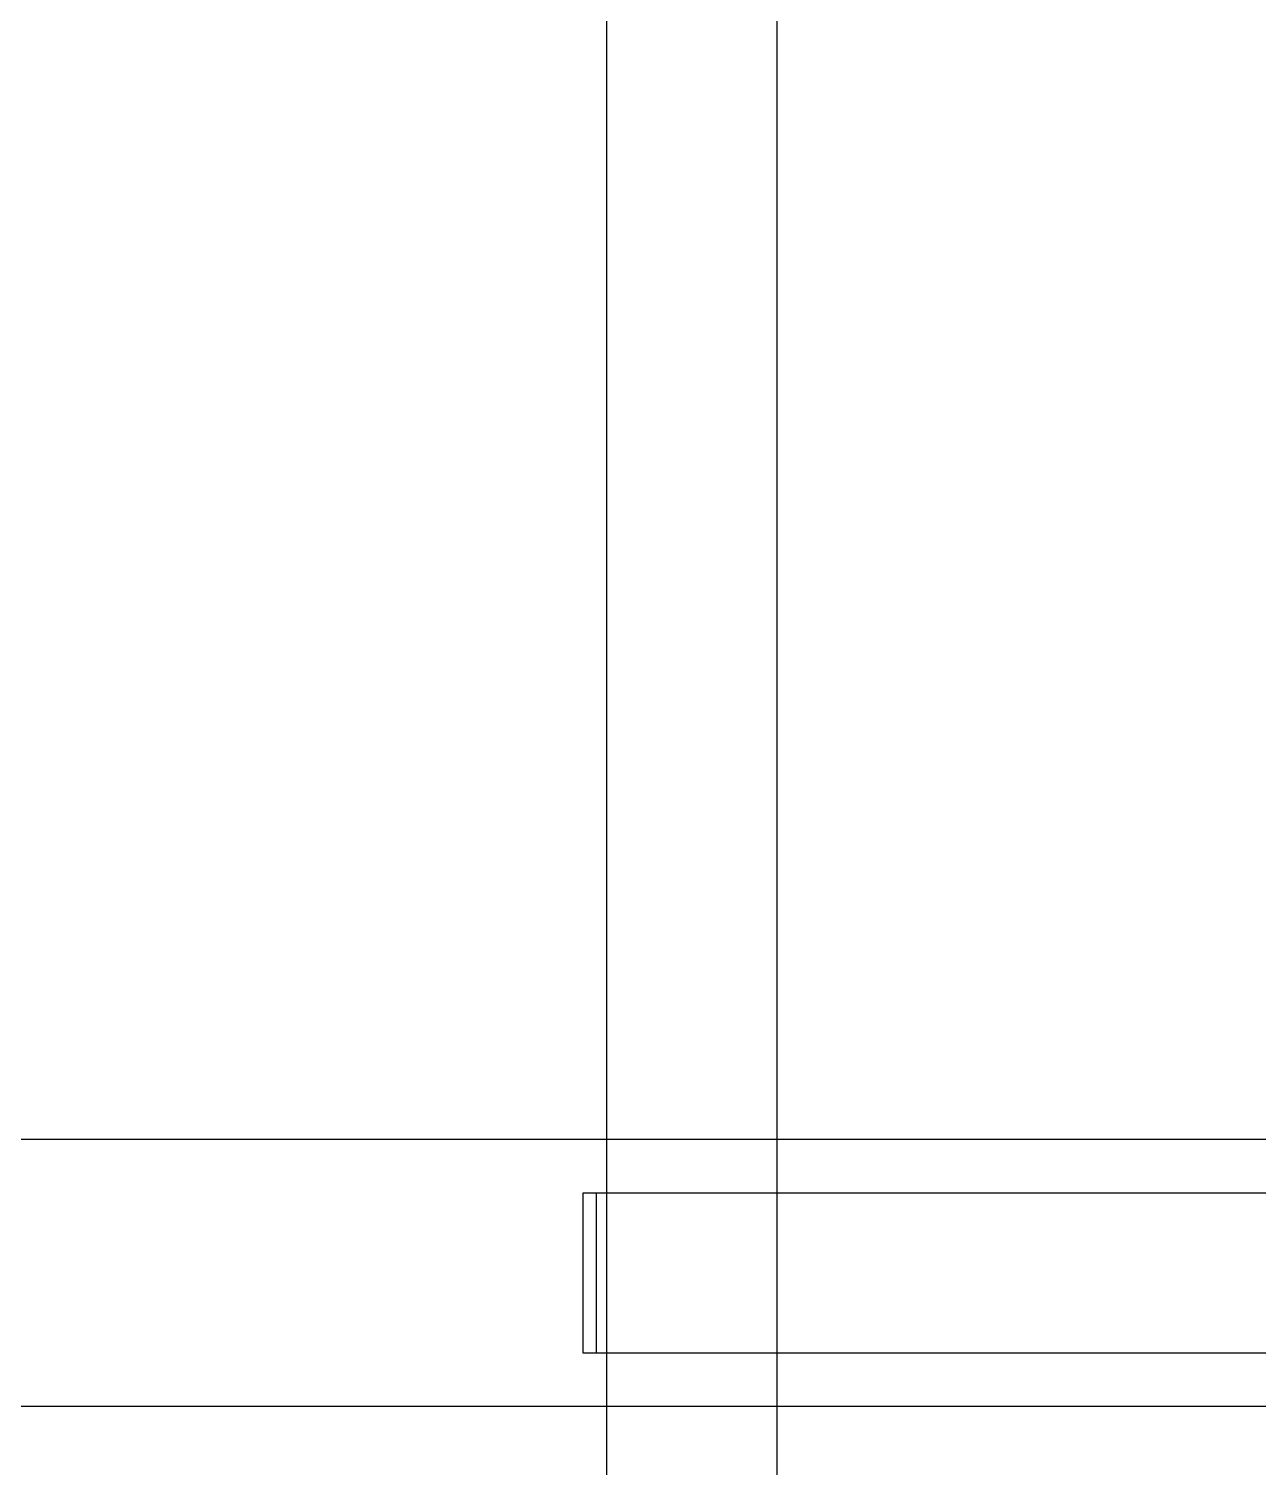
# Model space of a CAD drawing. Header units: metres. Extents: x 0.4 to 35.2, y -0.3 to 6.2.
# Drawn here: x 3.652 to 3.836, y 3.5709 to 3.7862 of the extents above; entities that cross this region are included whole.
import ezdxf

# ---------------------------------------------------------------- set-up
doc = ezdxf.new("R2010")
doc.units = ezdxf.units.M
doc.layers.add('P_PROPUESTO', color=5, linetype='Continuous')

msp = doc.modelspace()

# ---------------------------------------------------------------- linework, layer by layer
at = {"layer": 'P_PROPUESTO'}
for p, q in [((3.7385, 2.8), (3.7385, 4.35)), ((3.764, 2.8), (3.764, 4.35)), ((3.279, 3.62), (4.025, 3.62)), ((3.73499, 3.588), (3.73499, 3.612)), ((3.73499, 3.612), (3.73501, 3.612)), ((3.73501, 3.612), (3.73505, 3.612)), ((3.73505, 3.612), (3.73512, 3.612)), ((3.73512, 3.612), (3.73517, 3.612)), ((3.73517, 3.612), (3.73518, 3.612)), ((3.73518, 3.612), (3.73544, 3.612)), ((3.73544, 3.612), (3.7355, 3.612)), ((3.7355, 3.612), (3.73613, 3.612)), ((3.73613, 3.612), (3.73639, 3.612)), ((3.73639, 3.612), (3.73661, 3.612)), ((3.73661, 3.612), (3.73672, 3.612)), ((3.73672, 3.612), (3.73694, 3.612)), ((3.73694, 3.612), (3.73699, 3.612)), ((3.73699, 3.612), (3.737, 3.612)), ((3.73699, 3.588), (3.73699, 3.612)), ((3.73699, 3.612), (3.737, 3.612)), ((3.737, 3.612), (3.737, 3.612)), ((3.737, 3.612), (3.73701, 3.612)), ((3.737, 3.612), (3.737, 3.612)), ((3.737, 3.612), (3.73705, 3.612)), ((3.73701, 3.612), (3.73701, 3.612)), ((3.73701, 3.612), (3.73705, 3.612)), ((3.73705, 3.612), (3.73709, 3.612)), ((3.73705, 3.612), (3.73712, 3.612)), ((3.73709, 3.612), (3.73712, 3.612)), ((3.73712, 3.612), (3.73717, 3.612)), ((3.73712, 3.612), (3.73717, 3.612)), ((3.73717, 3.612), (3.73731, 3.612)), ((3.73717, 3.612), (3.73743, 3.612)), ((3.73731, 3.612), (3.73732, 3.612)), ((3.73732, 3.612), (3.73743, 3.612)), ((3.73743, 3.612), (3.73749, 3.612)), ((3.73743, 3.612), (3.73749, 3.612)), ((3.73749, 3.612), (3.73772, 3.612)), ((3.73749, 3.612), (3.73811, 3.612)), ((3.73772, 3.612), (3.73811, 3.612)), ((3.73811, 3.612), (3.73814, 3.612)), ((3.73811, 3.612), (3.73837, 3.612)), ((3.73814, 3.612), (3.73837, 3.612)), ((3.73837, 3.612), (3.73858, 3.612)), ((3.73837, 3.612), (3.7385, 3.612)), ((3.7385, 3.612), (3.73853, 3.612)), ((3.73853, 3.612), (3.73858, 3.612)), ((3.73858, 3.612), (3.73869, 3.612)), ((3.73858, 3.612), (3.73865, 3.612)), ((3.73865, 3.612), (3.73869, 3.612)), ((3.73869, 3.612), (3.7389, 3.612)), ((3.73869, 3.612), (3.73883, 3.612)), ((3.73883, 3.612), (3.73883, 3.612)), ((3.73883, 3.612), (3.7389, 3.612)), ((3.7389, 3.612), (3.73897, 3.612)), ((3.7389, 3.612), (3.73897, 3.612)), ((3.73897, 3.612), (3.73905, 3.612)), ((3.73897, 3.612), (3.73899, 3.612)), ((3.73899, 3.612), (3.73905, 3.612)), ((3.73905, 3.612), (3.73905, 3.612)), ((3.73905, 3.612), (3.73927, 3.612)), ((3.73905, 3.612), (3.73905, 3.612)), ((3.73905, 3.612), (3.73908, 3.612)), ((3.73908, 3.612), (3.73908, 3.612)), ((3.73908, 3.612), (3.73927, 3.612)), ((3.73927, 3.612), (3.73952, 3.612)), ((3.73927, 3.612), (3.73941, 3.612)), ((3.73941, 3.612), (3.73947, 3.612)), ((3.73947, 3.612), (3.73967, 3.612)), ((3.73952, 3.612), (3.73967, 3.612)), ((3.73967, 3.612), (3.74008, 3.612)), ((3.73967, 3.612), (3.73996, 3.612)), ((3.73996, 3.612), (3.74008, 3.612)), ((3.74008, 3.612), (3.74113, 3.612)), ((3.74008, 3.612), (3.74012, 3.612)), ((3.74012, 3.612), (3.74024, 3.612)), ((3.74024, 3.612), (3.7403, 3.612)), ((3.7403, 3.612), (3.74041, 3.612)), ((3.74041, 3.612), (3.74041, 3.612)), ((3.74041, 3.612), (3.74045, 3.612)), ((3.74045, 3.612), (3.74045, 3.612)), ((3.74045, 3.612), (3.74055, 3.612)), ((3.74055, 3.612), (3.74087, 3.612)), ((3.74087, 3.612), (3.74087, 3.612)), ((3.74087, 3.612), (3.7414, 3.612)), ((3.74113, 3.612), (3.74143, 3.612)), ((3.7414, 3.612), (3.74143, 3.612)), ((3.74143, 3.612), (3.74244, 3.612)), ((3.74143, 3.612), (3.7419, 3.612)), ((3.7419, 3.612), (3.7419, 3.612)), ((3.7419, 3.612), (3.74301, 3.612)), ((3.74244, 3.612), (3.74285, 3.612)), ((3.74285, 3.612), (3.74299, 3.612)), ((3.74299, 3.612), (3.74299, 3.612)), ((3.74299, 3.612), (3.74301, 3.612)), ((3.74301, 3.612), (3.74312, 3.612)), ((3.74301, 3.612), (3.74333, 3.612)), ((3.74312, 3.612), (3.74354, 3.612)), ((3.74333, 3.612), (3.74334, 3.612)), ((3.74334, 3.612), (3.7443, 3.612)), ((3.74354, 3.612), (3.7443, 3.612)), ((3.7443, 3.612), (3.7447, 3.612)), ((3.7443, 3.612), (3.7447, 3.612)), ((3.7447, 3.612), (3.7447, 3.612)), ((3.7447, 3.612), (3.74483, 3.612)), ((3.7447, 3.612), (3.7447, 3.612)), ((3.7447, 3.612), (3.74478, 3.612)), ((3.74478, 3.612), (3.74483, 3.612)), ((3.74483, 3.612), (3.74484, 3.612)), ((3.74483, 3.612), (3.74484, 3.612)), ((3.74484, 3.612), (3.74497, 3.612)), ((3.74484, 3.612), (3.74497, 3.612)), ((3.74497, 3.612), (3.74507, 3.612)), ((3.74497, 3.612), (3.74537, 3.612)), ((3.74507, 3.612), (3.74537, 3.612)), ((3.74537, 3.612), (3.74688, 3.612)), ((3.74537, 3.612), (3.74582, 3.612)), ((3.74582, 3.612), (3.74612, 3.612)), ((3.74612, 3.612), (3.74613, 3.612)), ((3.74613, 3.612), (3.74622, 3.612)), ((3.74622, 3.612), (3.74623, 3.612)), ((3.74623, 3.612), (3.74639, 3.612)), ((3.74639, 3.612), (3.74639, 3.612)), ((3.74639, 3.612), (3.74687, 3.612)), ((3.74687, 3.612), (3.74688, 3.612)), ((3.74688, 3.612), (3.74739, 3.612)), ((3.74688, 3.612), (3.74857, 3.612)), ((3.74739, 3.612), (3.74916, 3.612)), ((3.74857, 3.612), (3.74858, 3.612)), ((3.74858, 3.612), (3.74916, 3.612)), ((3.74916, 3.612), (3.74993, 3.612)), ((3.74916, 3.612), (3.75091, 3.612)), ((3.74993, 3.612), (3.75165, 3.612)), ((3.75091, 3.612), (3.75092, 3.612)), ((3.75092, 3.612), (3.75165, 3.612)), ((3.75165, 3.612), (3.75251, 3.612)), ((3.75165, 3.612), (3.75325, 3.612)), ((3.75251, 3.612), (3.75269, 3.612)), ((3.75269, 3.612), (3.75269, 3.612)), ((3.75269, 3.612), (3.75269, 3.612)), ((3.75269, 3.612), (3.75287, 3.612)), ((3.75287, 3.612), (3.75287, 3.612)), ((3.75287, 3.612), (3.75418, 3.612)), ((3.75325, 3.612), (3.75325, 3.612)), ((3.75325, 3.612), (3.75418, 3.612)), ((3.75418, 3.612), (3.75435, 3.612)), ((3.75418, 3.612), (3.75435, 3.612)), ((3.75435, 3.612), (3.75435, 3.612)), ((3.75435, 3.612), (3.75436, 3.612)), ((3.75435, 3.612), (3.75435, 3.612)), ((3.75435, 3.612), (3.75436, 3.612)), ((3.75436, 3.612), (3.75453, 3.612)), ((3.75436, 3.612), (3.75453, 3.612)), ((3.75453, 3.612), (3.75453, 3.612)), ((3.75453, 3.612), (3.75555, 3.612)), ((3.75453, 3.612), (3.75453, 3.612)), ((3.75453, 3.612), (3.75546, 3.612)), ((3.75546, 3.612), (3.7556, 3.612)), ((3.75555, 3.612), (3.75566, 3.612)), ((3.7556, 3.612), (3.7556, 3.612)), ((3.7556, 3.612), (3.7556, 3.612)), ((3.7556, 3.612), (3.7558, 3.612)), ((3.75566, 3.612), (3.75584, 3.612)), ((3.7558, 3.612), (3.75716, 3.612)), ((3.75584, 3.612), (3.75716, 3.612)), ((3.75716, 3.612), (3.75726, 3.612)), ((3.75716, 3.612), (3.75726, 3.612)), ((3.75726, 3.612), (3.75744, 3.612)), ((3.75726, 3.612), (3.75744, 3.612)), ((3.75744, 3.612), (3.75883, 3.612)), ((3.75744, 3.612), (3.75865, 3.612)), ((3.75865, 3.612), (3.75876, 3.612)), ((3.75876, 3.612), (3.75877, 3.612)), ((3.75877, 3.612), (3.75895, 3.612)), ((3.75883, 3.612), (3.76037, 3.612)), ((3.75895, 3.612), (3.76037, 3.612)), ((3.76037, 3.612), (3.76219, 3.612)), ((3.76037, 3.612), (3.76191, 3.612)), ((3.76191, 3.612), (3.76191, 3.612)), ((3.76191, 3.612), (3.76367, 3.612)), ((3.76219, 3.612), (3.76367, 3.612)), ((3.76367, 3.612), (3.76394, 3.612)), ((3.76367, 3.612), (3.76506, 3.612)), ((3.76394, 3.612), (3.76539, 3.612)), ((3.76506, 3.612), (3.76506, 3.612)), ((3.76506, 3.612), (3.76539, 3.612)), ((3.76539, 3.612), (3.76555, 3.612)), ((3.76539, 3.612), (3.76663, 3.612)), ((3.76555, 3.612), (3.76575, 3.612)), ((3.76575, 3.612), (3.76575, 3.612)), ((3.76575, 3.612), (3.76575, 3.612)), ((3.76575, 3.612), (3.76594, 3.612)), ((3.76594, 3.612), (3.76594, 3.612)), ((3.76594, 3.612), (3.76697, 3.612)), ((3.76663, 3.612), (3.76697, 3.612)), ((3.76697, 3.612), (3.76716, 3.612)), ((3.76697, 3.612), (3.76716, 3.612)), ((3.76716, 3.612), (3.76716, 3.612)), ((3.76716, 3.612), (3.76717, 3.612)), ((3.76716, 3.612), (3.76716, 3.612)), ((3.76716, 3.612), (3.76717, 3.612)), ((3.76717, 3.612), (3.76735, 3.612)), ((3.76717, 3.612), (3.76735, 3.612)), ((3.76735, 3.612), (3.76948, 3.612)), ((3.76735, 3.612), (3.76806, 3.612)), ((3.76806, 3.612), (3.76822, 3.612)), ((3.76822, 3.612), (3.76823, 3.612)), ((3.76823, 3.612), (3.76823, 3.612)), ((3.76823, 3.612), (3.76843, 3.612)), ((3.76843, 3.612), (3.76843, 3.612)), ((3.76843, 3.612), (3.77082, 3.612)), ((3.76948, 3.612), (3.77082, 3.612)), ((3.77082, 3.612), (3.77338, 3.612)), ((3.77082, 3.612), (3.77208, 3.612)), ((3.77208, 3.612), (3.77208, 3.612)), ((3.77208, 3.612), (3.77465, 3.612)), ((3.77338, 3.612), (3.77465, 3.612)), ((3.77465, 3.612), (3.77745, 3.612)), ((3.77465, 3.612), (3.77591, 3.612)), ((3.77591, 3.612), (3.77592, 3.612)), ((3.77592, 3.612), (3.77864, 3.612)), ((3.77745, 3.612), (3.77864, 3.612)), ((3.77864, 3.612), (3.78148, 3.612)), ((3.77864, 3.612), (3.77975, 3.612)), ((3.77975, 3.612), (3.77975, 3.612)), ((3.77975, 3.612), (3.78259, 3.612)), ((3.78148, 3.612), (3.78166, 3.612)), ((3.78166, 3.612), (3.78166, 3.612)), ((3.78166, 3.612), (3.78167, 3.612)), ((3.78167, 3.612), (3.78184, 3.612)), ((3.78184, 3.612), (3.78259, 3.612)), ((3.78259, 3.612), (3.78277, 3.612)), ((3.78259, 3.612), (3.78277, 3.612)), ((3.78277, 3.612), (3.78277, 3.612)), ((3.78277, 3.612), (3.78278, 3.612)), ((3.78277, 3.612), (3.78277, 3.612)), ((3.78277, 3.612), (3.78278, 3.612)), ((3.78278, 3.612), (3.78295, 3.612)), ((3.78278, 3.612), (3.78295, 3.612)), ((3.78295, 3.612), (3.78601, 3.612)), ((3.78295, 3.612), (3.78344, 3.612)), ((3.78344, 3.612), (3.7836, 3.612)), ((3.7836, 3.612), (3.78361, 3.612)), ((3.78361, 3.612), (3.78361, 3.612)), ((3.78361, 3.612), (3.78379, 3.612)), ((3.78379, 3.612), (3.78704, 3.612)), ((3.78601, 3.612), (3.78704, 3.612)), ((3.78704, 3.612), (3.7905, 3.612)), ((3.78704, 3.612), (3.788, 3.612)), ((3.788, 3.612), (3.788, 3.612)), ((3.788, 3.612), (3.79144, 3.612)), ((3.7905, 3.612), (3.79144, 3.612)), ((3.79144, 3.612), (3.7951, 3.612)), ((3.79144, 3.612), (3.79238, 3.612)), ((3.79238, 3.612), (3.79238, 3.612)), ((3.79238, 3.612), (3.79596, 3.612)), ((3.7951, 3.612), (3.79596, 3.612)), ((3.79596, 3.612), (3.79968, 3.612)), ((3.79596, 3.612), (3.79675, 3.612)), ((3.79675, 3.612), (3.79676, 3.612)), ((3.79676, 3.612), (3.80044, 3.612)), ((3.79968, 3.612), (3.79981, 3.612)), ((3.79981, 3.612), (3.79981, 3.612)), ((3.79981, 3.612), (3.79982, 3.612)), ((3.79982, 3.612), (3.79995, 3.612)), ((3.79995, 3.612), (3.80044, 3.612)), ((3.80044, 3.612), (3.80058, 3.612)), ((3.80044, 3.612), (3.80058, 3.612)), ((3.80058, 3.612), (3.80058, 3.612)), ((3.80058, 3.612), (3.80058, 3.612)), ((3.80058, 3.612), (3.80058, 3.612)), ((3.80058, 3.612), (3.80071, 3.612)), ((3.80058, 3.612), (3.80058, 3.612)), ((3.80058, 3.612), (3.80058, 3.612)), ((3.80058, 3.612), (3.80058, 3.612)), ((3.80058, 3.612), (3.80071, 3.612)), ((3.80071, 3.612), (3.80462, 3.612)), ((3.80071, 3.612), (3.80103, 3.612)), ((3.80103, 3.612), (3.80115, 3.612)), ((3.80115, 3.612), (3.80115, 3.612)), ((3.80115, 3.612), (3.80116, 3.612)), ((3.80116, 3.612), (3.80129, 3.612)), ((3.80129, 3.612), (3.80529, 3.612)), ((3.80462, 3.612), (3.80529, 3.612)), ((3.80529, 3.612), (3.80951, 3.612)), ((3.80529, 3.612), (3.80592, 3.612)), ((3.80592, 3.612), (3.80592, 3.612)), ((3.80592, 3.612), (3.81009, 3.612)), ((3.80951, 3.612), (3.81009, 3.612)), ((3.81009, 3.612), (3.81448, 3.612)), ((3.81009, 3.612), (3.81067, 3.612)), ((3.81067, 3.612), (3.81497, 3.612)), ((3.81448, 3.612), (3.81497, 3.612)), ((3.81497, 3.612), (3.81944, 3.612)), ((3.81497, 3.612), (3.81542, 3.612)), ((3.81542, 3.612), (3.81542, 3.612)), ((3.81542, 3.612), (3.81983, 3.612)), ((3.81944, 3.612), (3.81951, 3.612)), ((3.81951, 3.612), (3.81951, 3.612)), ((3.81951, 3.612), (3.81959, 3.612)), ((3.81959, 3.612), (3.81983, 3.612)), ((3.81983, 3.612), (3.8199, 3.612)), ((3.81983, 3.612), (3.8199, 3.612)), ((3.8199, 3.612), (3.8199, 3.612)), ((3.8199, 3.612), (3.8199, 3.612)), ((3.8199, 3.612), (3.81998, 3.612)), ((3.8199, 3.612), (3.8199, 3.612)), ((3.8199, 3.612), (3.8199, 3.612)), ((3.8199, 3.612), (3.81998, 3.612)), ((3.81998, 3.612), (3.82459, 3.612)), ((3.81998, 3.612), (3.82012, 3.612)), ((3.82012, 3.612), (3.82019, 3.612)), ((3.82019, 3.612), (3.8202, 3.612)), ((3.8202, 3.612), (3.82027, 3.612)), ((3.82027, 3.612), (3.82488, 3.612)), ((3.82459, 3.612), (3.82488, 3.612)), ((3.82488, 3.612), (3.8297, 3.612)), ((3.82488, 3.612), (3.82515, 3.612)), ((3.82515, 3.612), (3.8299, 3.612)), ((3.8297, 3.612), (3.8299, 3.612)), ((3.8299, 3.612), (3.83484, 3.612)), ((3.8299, 3.612), (3.83009, 3.612)), ((3.83009, 3.612), (3.83494, 3.612)), ((3.83484, 3.612), (3.83494, 3.612)), ((3.83494, 3.612), (3.83999, 3.612)), ((3.83494, 3.612), (3.83503, 3.612)), ((3.83503, 3.612), (3.83999, 3.612)), ((3.73501, 3.588), (3.73499, 3.588)), ((3.73505, 3.588), (3.73501, 3.588)), ((3.73512, 3.588), (3.73505, 3.588)), ((3.73517, 3.588), (3.73512, 3.588)), ((3.73518, 3.588), (3.73517, 3.588)), ((3.73544, 3.588), (3.73518, 3.588)), ((3.7355, 3.588), (3.73544, 3.588)), ((3.73613, 3.588), (3.7355, 3.588)), ((3.73639, 3.588), (3.73613, 3.588)), ((3.73661, 3.588), (3.73639, 3.588)), ((3.73672, 3.588), (3.73661, 3.588)), ((3.73694, 3.588), (3.73672, 3.588)), ((3.73699, 3.588), (3.73694, 3.588)), ((3.737, 3.588), (3.73699, 3.588)), ((3.737, 3.588), (3.73699, 3.588)), ((3.73701, 3.588), (3.737, 3.588)), ((3.737, 3.588), (3.737, 3.588)), ((3.73705, 3.588), (3.737, 3.588)), ((3.737, 3.588), (3.737, 3.588)), ((3.73705, 3.588), (3.73701, 3.588)), ((3.73701, 3.588), (3.73701, 3.588)), ((3.73709, 3.588), (3.73705, 3.588)), ((3.73712, 3.588), (3.73705, 3.588)), ((3.73712, 3.588), (3.73709, 3.588)), ((3.73717, 3.588), (3.73712, 3.588)), ((3.73717, 3.588), (3.73712, 3.588)), ((3.73731, 3.588), (3.73717, 3.588)), ((3.73743, 3.588), (3.73717, 3.588)), ((3.73732, 3.588), (3.73731, 3.588)), ((3.73743, 3.588), (3.73732, 3.588)), ((3.73749, 3.588), (3.73743, 3.588)), ((3.73749, 3.588), (3.73743, 3.588)), ((3.73772, 3.588), (3.73749, 3.588)), ((3.73811, 3.588), (3.73749, 3.588)), ((3.73811, 3.588), (3.73772, 3.588)), ((3.73814, 3.588), (3.73811, 3.588)), ((3.73837, 3.588), (3.73811, 3.588)), ((3.73837, 3.588), (3.73814, 3.588)), ((3.73858, 3.588), (3.73837, 3.588)), ((3.7385, 3.588), (3.73837, 3.588)), ((3.73853, 3.588), (3.7385, 3.588)), ((3.73858, 3.588), (3.73853, 3.588)), ((3.73869, 3.588), (3.73858, 3.588)), ((3.73865, 3.588), (3.73858, 3.588)), ((3.73869, 3.588), (3.73865, 3.588)), ((3.7389, 3.588), (3.73869, 3.588)), ((3.73883, 3.588), (3.73869, 3.588)), ((3.7389, 3.588), (3.73883, 3.588)), ((3.73883, 3.588), (3.73883, 3.588)), ((3.73897, 3.588), (3.7389, 3.588)), ((3.73897, 3.588), (3.7389, 3.588)), ((3.73905, 3.588), (3.73897, 3.588)), ((3.73899, 3.588), (3.73897, 3.588)), ((3.73905, 3.588), (3.73899, 3.588)), ((3.73927, 3.588), (3.73905, 3.588)), ((3.73905, 3.588), (3.73905, 3.588)), ((3.73908, 3.588), (3.73905, 3.588)), ((3.73905, 3.588), (3.73905, 3.588)), ((3.73927, 3.588), (3.73908, 3.588)), ((3.73908, 3.588), (3.73908, 3.588)), ((3.73952, 3.588), (3.73927, 3.588)), ((3.73941, 3.588), (3.73927, 3.588)), ((3.73947, 3.588), (3.73941, 3.588)), ((3.73967, 3.588), (3.73947, 3.588)), ((3.73967, 3.588), (3.73952, 3.588)), ((3.74008, 3.588), (3.73967, 3.588)), ((3.73996, 3.588), (3.73967, 3.588)), ((3.74008, 3.588), (3.73996, 3.588)), ((3.74113, 3.588), (3.74008, 3.588)), ((3.74012, 3.588), (3.74008, 3.588)), ((3.74024, 3.588), (3.74012, 3.588)), ((3.7403, 3.588), (3.74024, 3.588)), ((3.74041, 3.588), (3.7403, 3.588)), ((3.74045, 3.588), (3.74041, 3.588)), ((3.74041, 3.588), (3.74041, 3.588)), ((3.74055, 3.588), (3.74045, 3.588)), ((3.74045, 3.588), (3.74045, 3.588)), ((3.74087, 3.588), (3.74055, 3.588)), ((3.7414, 3.588), (3.74087, 3.588)), ((3.74087, 3.588), (3.74087, 3.588)), ((3.74143, 3.588), (3.74113, 3.588)), ((3.74143, 3.588), (3.7414, 3.588)), ((3.74244, 3.588), (3.74143, 3.588)), ((3.7419, 3.588), (3.74143, 3.588)), ((3.74301, 3.588), (3.7419, 3.588)), ((3.7419, 3.588), (3.7419, 3.588)), ((3.74285, 3.588), (3.74244, 3.588)), ((3.74299, 3.588), (3.74285, 3.588)), ((3.74301, 3.588), (3.74299, 3.588)), ((3.74299, 3.588), (3.74299, 3.588)), ((3.74312, 3.588), (3.74301, 3.588)), ((3.74333, 3.588), (3.74301, 3.588)), ((3.74354, 3.588), (3.74312, 3.588)), ((3.74334, 3.588), (3.74333, 3.588)), ((3.7443, 3.588), (3.74334, 3.588)), ((3.7443, 3.588), (3.74354, 3.588)), ((3.7447, 3.588), (3.7443, 3.588)), ((3.7447, 3.588), (3.7443, 3.588)), ((3.74483, 3.588), (3.7447, 3.588)), ((3.7447, 3.588), (3.7447, 3.588)), ((3.74478, 3.588), (3.7447, 3.588)), ((3.7447, 3.588), (3.7447, 3.588)), ((3.74483, 3.588), (3.74478, 3.588)), ((3.74484, 3.588), (3.74483, 3.588)), ((3.74484, 3.588), (3.74483, 3.588)), ((3.74497, 3.588), (3.74484, 3.588)), ((3.74497, 3.588), (3.74484, 3.588)), ((3.74507, 3.588), (3.74497, 3.588)), ((3.74537, 3.588), (3.74497, 3.588)), ((3.74537, 3.588), (3.74507, 3.588)), ((3.74688, 3.588), (3.74537, 3.588)), ((3.74582, 3.588), (3.74537, 3.588)), ((3.74612, 3.588), (3.74582, 3.588)), ((3.74613, 3.588), (3.74612, 3.588)), ((3.74622, 3.588), (3.74613, 3.588)), ((3.74623, 3.588), (3.74622, 3.588)), ((3.74639, 3.588), (3.74623, 3.588)), ((3.74687, 3.588), (3.74639, 3.588)), ((3.74639, 3.588), (3.74639, 3.588)), ((3.74688, 3.588), (3.74687, 3.588)), ((3.74739, 3.588), (3.74688, 3.588)), ((3.74857, 3.588), (3.74688, 3.588)), ((3.74916, 3.588), (3.74739, 3.588)), ((3.74858, 3.588), (3.74857, 3.588)), ((3.74916, 3.588), (3.74858, 3.588)), ((3.74993, 3.588), (3.74916, 3.588)), ((3.75091, 3.588), (3.74916, 3.588)), ((3.75165, 3.588), (3.74993, 3.588)), ((3.75092, 3.588), (3.75091, 3.588)), ((3.75165, 3.588), (3.75092, 3.588)), ((3.75251, 3.588), (3.75165, 3.588)), ((3.75325, 3.588), (3.75165, 3.588)), ((3.75269, 3.588), (3.75251, 3.588)), ((3.75287, 3.588), (3.75269, 3.588)), ((3.75269, 3.588), (3.75269, 3.588)), ((3.75269, 3.588), (3.75269, 3.588)), ((3.75418, 3.588), (3.75287, 3.588)), ((3.75287, 3.588), (3.75287, 3.588)), ((3.75418, 3.588), (3.75325, 3.588)), ((3.75325, 3.588), (3.75325, 3.588)), ((3.75435, 3.588), (3.75418, 3.588)), ((3.75435, 3.588), (3.75418, 3.588)), ((3.75436, 3.588), (3.75435, 3.588)), ((3.75435, 3.588), (3.75435, 3.588)), ((3.75436, 3.588), (3.75435, 3.588)), ((3.75435, 3.588), (3.75435, 3.588)), ((3.75453, 3.588), (3.75436, 3.588)), ((3.75453, 3.588), (3.75436, 3.588)), ((3.75555, 3.588), (3.75453, 3.588)), ((3.75453, 3.588), (3.75453, 3.588)), ((3.75546, 3.588), (3.75453, 3.588)), ((3.75453, 3.588), (3.75453, 3.588)), ((3.7556, 3.588), (3.75546, 3.588)), ((3.75566, 3.588), (3.75555, 3.588)), ((3.7558, 3.588), (3.7556, 3.588)), ((3.7556, 3.588), (3.7556, 3.588)), ((3.7556, 3.588), (3.7556, 3.588)), ((3.75584, 3.588), (3.75566, 3.588)), ((3.75716, 3.588), (3.7558, 3.588)), ((3.75716, 3.588), (3.75584, 3.588)), ((3.75726, 3.588), (3.75716, 3.588)), ((3.75726, 3.588), (3.75716, 3.588)), ((3.75744, 3.588), (3.75726, 3.588)), ((3.75744, 3.588), (3.75726, 3.588)), ((3.75883, 3.588), (3.75744, 3.588)), ((3.75865, 3.588), (3.75744, 3.588)), ((3.75876, 3.588), (3.75865, 3.588)), ((3.75877, 3.588), (3.75876, 3.588)), ((3.75895, 3.588), (3.75877, 3.588)), ((3.76037, 3.588), (3.75883, 3.588)), ((3.76037, 3.588), (3.75895, 3.588)), ((3.76219, 3.588), (3.76037, 3.588)), ((3.76191, 3.588), (3.76037, 3.588)), ((3.76367, 3.588), (3.76191, 3.588)), ((3.76191, 3.588), (3.76191, 3.588)), ((3.76367, 3.588), (3.76219, 3.588)), ((3.76394, 3.588), (3.76367, 3.588)), ((3.76506, 3.588), (3.76367, 3.588)), ((3.76539, 3.588), (3.76394, 3.588)), ((3.76539, 3.588), (3.76506, 3.588)), ((3.76506, 3.588), (3.76506, 3.588)), ((3.76555, 3.588), (3.76539, 3.588)), ((3.76663, 3.588), (3.76539, 3.588)), ((3.76575, 3.588), (3.76555, 3.588)), ((3.76594, 3.588), (3.76575, 3.588)), ((3.76575, 3.588), (3.76575, 3.588)), ((3.76575, 3.588), (3.76575, 3.588)), ((3.76697, 3.588), (3.76594, 3.588)), ((3.76594, 3.588), (3.76594, 3.588)), ((3.76697, 3.588), (3.76663, 3.588)), ((3.76716, 3.588), (3.76697, 3.588)), ((3.76716, 3.588), (3.76697, 3.588)), ((3.76717, 3.588), (3.76716, 3.588)), ((3.76716, 3.588), (3.76716, 3.588)), ((3.76717, 3.588), (3.76716, 3.588)), ((3.76716, 3.588), (3.76716, 3.588)), ((3.76735, 3.588), (3.76717, 3.588)), ((3.76735, 3.588), (3.76717, 3.588)), ((3.76948, 3.588), (3.76735, 3.588)), ((3.76806, 3.588), (3.76735, 3.588)), ((3.76822, 3.588), (3.76806, 3.588)), ((3.76823, 3.588), (3.76822, 3.588)), ((3.76843, 3.588), (3.76823, 3.588)), ((3.76823, 3.588), (3.76823, 3.588)), ((3.77082, 3.588), (3.76843, 3.588)), ((3.76843, 3.588), (3.76843, 3.588)), ((3.77082, 3.588), (3.76948, 3.588)), ((3.77338, 3.588), (3.77082, 3.588)), ((3.77208, 3.588), (3.77082, 3.588)), ((3.77465, 3.588), (3.77208, 3.588)), ((3.77208, 3.588), (3.77208, 3.588)), ((3.77465, 3.588), (3.77338, 3.588)), ((3.77745, 3.588), (3.77465, 3.588)), ((3.77591, 3.588), (3.77465, 3.588)), ((3.77592, 3.588), (3.77591, 3.588)), ((3.77864, 3.588), (3.77592, 3.588)), ((3.77864, 3.588), (3.77745, 3.588)), ((3.78148, 3.588), (3.77864, 3.588)), ((3.77975, 3.588), (3.77864, 3.588)), ((3.78259, 3.588), (3.77975, 3.588)), ((3.77975, 3.588), (3.77975, 3.588)), ((3.78166, 3.588), (3.78148, 3.588)), ((3.78167, 3.588), (3.78166, 3.588)), ((3.78166, 3.588), (3.78166, 3.588)), ((3.78184, 3.588), (3.78167, 3.588)), ((3.78259, 3.588), (3.78184, 3.588)), ((3.78277, 3.588), (3.78259, 3.588)), ((3.78277, 3.588), (3.78259, 3.588)), ((3.78278, 3.588), (3.78277, 3.588)), ((3.78277, 3.588), (3.78277, 3.588)), ((3.78278, 3.588), (3.78277, 3.588)), ((3.78277, 3.588), (3.78277, 3.588)), ((3.78295, 3.588), (3.78278, 3.588)), ((3.78295, 3.588), (3.78278, 3.588)), ((3.78601, 3.588), (3.78295, 3.588)), ((3.78344, 3.588), (3.78295, 3.588)), ((3.7836, 3.588), (3.78344, 3.588)), ((3.78361, 3.588), (3.7836, 3.588)), ((3.78379, 3.588), (3.78361, 3.588)), ((3.78361, 3.588), (3.78361, 3.588)), ((3.78704, 3.588), (3.78379, 3.588)), ((3.78704, 3.588), (3.78601, 3.588)), ((3.7905, 3.588), (3.78704, 3.588)), ((3.788, 3.588), (3.78704, 3.588)), ((3.79144, 3.588), (3.788, 3.588)), ((3.788, 3.588), (3.788, 3.588)), ((3.79144, 3.588), (3.7905, 3.588)), ((3.7951, 3.588), (3.79144, 3.588)), ((3.79238, 3.588), (3.79144, 3.588)), ((3.79596, 3.588), (3.79238, 3.588)), ((3.79238, 3.588), (3.79238, 3.588)), ((3.79596, 3.588), (3.7951, 3.588)), ((3.79968, 3.588), (3.79596, 3.588)), ((3.79675, 3.588), (3.79596, 3.588)), ((3.79676, 3.588), (3.79675, 3.588)), ((3.80044, 3.588), (3.79676, 3.588)), ((3.79981, 3.588), (3.79968, 3.588)), ((3.79982, 3.588), (3.79981, 3.588)), ((3.79981, 3.588), (3.79981, 3.588)), ((3.79995, 3.588), (3.79982, 3.588)), ((3.80044, 3.588), (3.79995, 3.588)), ((3.80058, 3.588), (3.80044, 3.588)), ((3.80058, 3.588), (3.80044, 3.588)), ((3.80071, 3.588), (3.80058, 3.588)), ((3.80058, 3.588), (3.80058, 3.588)), ((3.80058, 3.588), (3.80058, 3.588)), ((3.80058, 3.588), (3.80058, 3.588)), ((3.80071, 3.588), (3.80058, 3.588)), ((3.80058, 3.588), (3.80058, 3.588)), ((3.80058, 3.588), (3.80058, 3.588)), ((3.80058, 3.588), (3.80058, 3.588)), ((3.80462, 3.588), (3.80071, 3.588)), ((3.80103, 3.588), (3.80071, 3.588)), ((3.80115, 3.588), (3.80103, 3.588)), ((3.80116, 3.588), (3.80115, 3.588)), ((3.80115, 3.588), (3.80115, 3.588)), ((3.80129, 3.588), (3.80116, 3.588)), ((3.80529, 3.588), (3.80129, 3.588)), ((3.80529, 3.588), (3.80462, 3.588)), ((3.80951, 3.588), (3.80529, 3.588)), ((3.80592, 3.588), (3.80529, 3.588)), ((3.81009, 3.588), (3.80592, 3.588)), ((3.80592, 3.588), (3.80592, 3.588)), ((3.81009, 3.588), (3.80951, 3.588)), ((3.81448, 3.588), (3.81009, 3.588)), ((3.81067, 3.588), (3.81009, 3.588)), ((3.81497, 3.588), (3.81067, 3.588)), ((3.81497, 3.588), (3.81448, 3.588)), ((3.81944, 3.588), (3.81497, 3.588)), ((3.81542, 3.588), (3.81497, 3.588)), ((3.81983, 3.588), (3.81542, 3.588)), ((3.81542, 3.588), (3.81542, 3.588)), ((3.81951, 3.588), (3.81944, 3.588)), ((3.81959, 3.588), (3.81951, 3.588)), ((3.81951, 3.588), (3.81951, 3.588)), ((3.81983, 3.588), (3.81959, 3.588)), ((3.8199, 3.588), (3.81983, 3.588)), ((3.8199, 3.588), (3.81983, 3.588)), ((3.81998, 3.588), (3.8199, 3.588)), ((3.8199, 3.588), (3.8199, 3.588)), ((3.8199, 3.588), (3.8199, 3.588)), ((3.81998, 3.588), (3.8199, 3.588)), ((3.8199, 3.588), (3.8199, 3.588)), ((3.8199, 3.588), (3.8199, 3.588)), ((3.82459, 3.588), (3.81998, 3.588)), ((3.82012, 3.588), (3.81998, 3.588)), ((3.82019, 3.588), (3.82012, 3.588)), ((3.8202, 3.588), (3.82019, 3.588)), ((3.82027, 3.588), (3.8202, 3.588)), ((3.82488, 3.588), (3.82027, 3.588)), ((3.82488, 3.588), (3.82459, 3.588)), ((3.8297, 3.588), (3.82488, 3.588)), ((3.82515, 3.588), (3.82488, 3.588)), ((3.8299, 3.588), (3.82515, 3.588)), ((3.8299, 3.588), (3.8297, 3.588)), ((3.83484, 3.588), (3.8299, 3.588)), ((3.83009, 3.588), (3.8299, 3.588)), ((3.83494, 3.588), (3.83009, 3.588)), ((3.83494, 3.588), (3.83484, 3.588)), ((3.83999, 3.588), (3.83494, 3.588)), ((3.83503, 3.588), (3.83494, 3.588)), ((3.83999, 3.588), (3.83503, 3.588)), ((4.025, 3.58), (3.279, 3.58))]:
    msp.add_line(p, q, dxfattribs=at)

doc.saveas('drawing.dxf')
